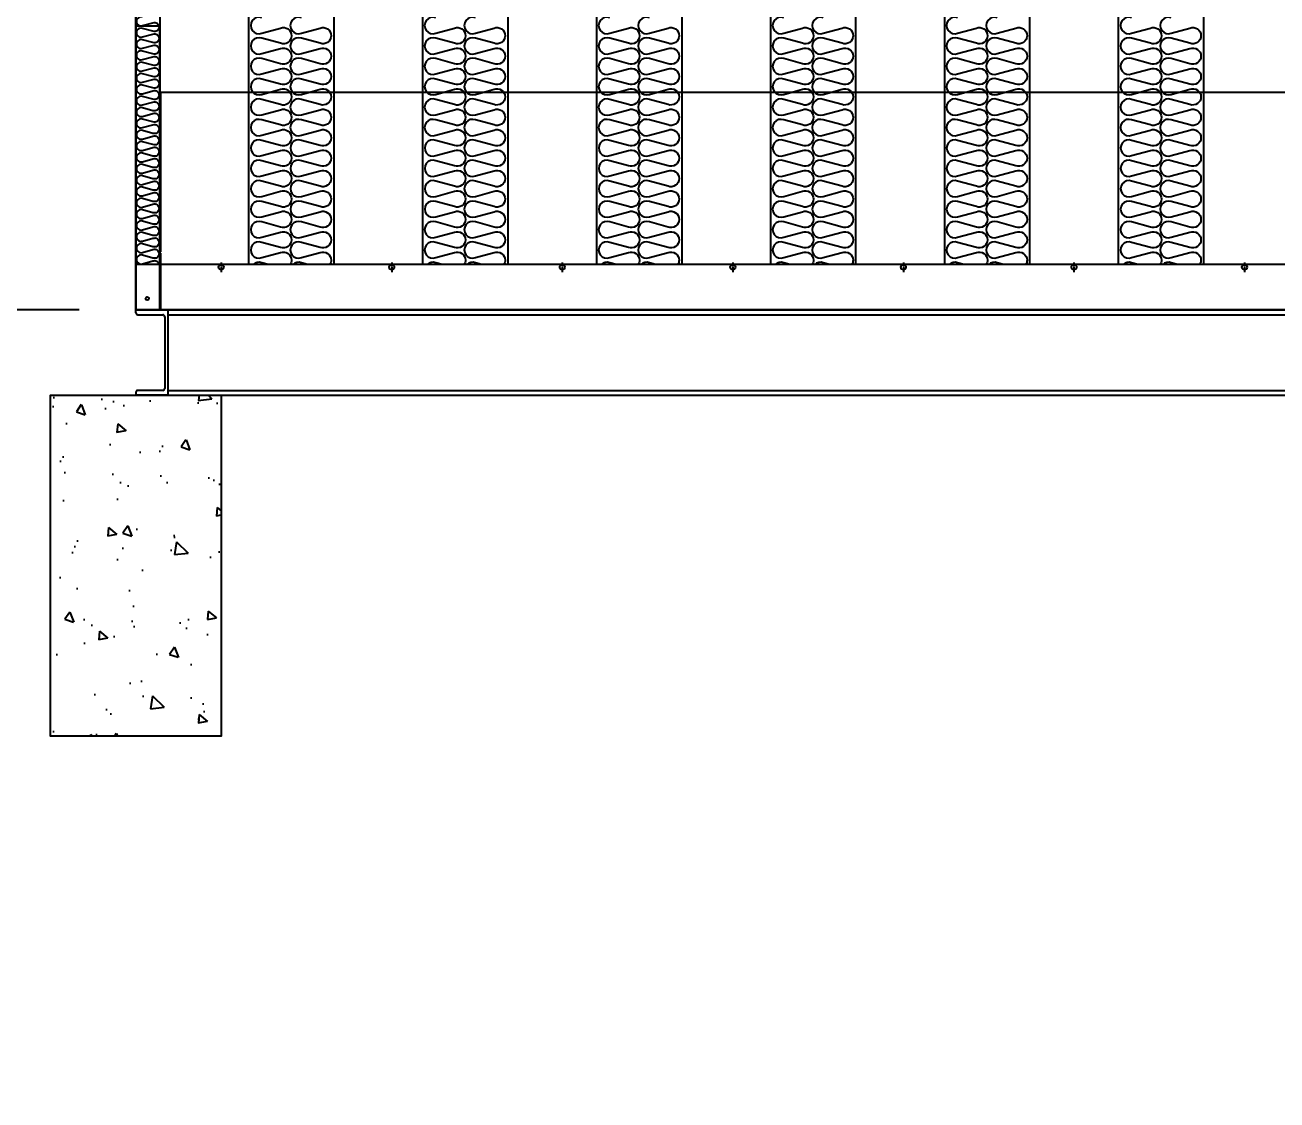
# Model space of a CAD drawing. Header units: millimetres. Extents: x 1723 to 33835, y 1764 to 24472.
# Drawn here: x 4939 to 7141, y 8181 to 10073 of the extents above; entities that cross this region are included whole.
import ezdxf

# ---------------------------------------------------------------- set-up
doc = ezdxf.new("R2010")
doc.units = ezdxf.units.MM
doc.linetypes.add('CENTER', pattern=[2, 1.25, -0.25, 0.25, -0.25])
doc.linetypes.add('HIDDEN', pattern=[0.375, 0.25, -0.125])
for name, color, linetype in [('center', 1, 'CENTER'), ('SMS', 220, 'Continuous'), ('냉각탑', 4, 'Continuous'), ('냉각탑_dim', 1, 'Continuous'), ('냉각탑_찬넬방진', 1, 'Continuous')]:
    doc.layers.add(name, color=color, linetype=linetype)
doc.styles.add('HY울릉도L', font='')
doc.styles.get('HY울릉도L').set_extended_font_data('HY울릉도L')
doc.dimstyles.new('성지DIM', dxfattribs={"dimtxt": 3.5, "dimasz": 3, "dimexe": 1, "dimexo": 2.5, "dimgap": 2, "dimtad": 1, "dimdec": 0, "dimzin": 3, "dimdsep": 46, "dimtxsty": 'HY울릉도L', "dimblk": 'ARCHTICK', "dimcen": -2, "dimclrd": 256, "dimclre": 256, "dimclrt": 7, "dimadec": 0, "dimazin": 0, "dimtfac": 1, "dimtdec": 0, "dimtofl": 0, "dimtmove": 0, "dimatfit": 3, "dimfxl": 1, "dimtolj": 1, "dimtzin": 0, "dimlwe": -1, "dimarcsym": 0})

# ---------------------------------------------------------------- blocks, each defined once
blk = doc.blocks.new('*D763')
at = {"layer": 'Defpoints', "color": 0, "transparency": 16777216}
for p in [(5134.4, 13171.5), (4489.6, 9571.5), (5134.4, 9571.5)]:
    blk.add_point(p, dxfattribs=at)
at = {"layer": '냉각탑_dim', "transparency": 16777216}
for p, q in [((5034.4, 13171.5), (4449.6, 13171.5)), ((5034.4, 9571.5), (4449.6, 9571.5))]:
    blk.add_line(p, q, dxfattribs=at)
at = {"layer": '냉각탑_dim', "lineweight": -2, "transparency": 16777216}
blk.add_line((4489.6, 13051.5), (4489.6, 9691.5), dxfattribs=at)
at = {"layer": '냉각탑_dim', "transparency": 16777216}
for points in [[(4469.6, 13051.5), (4509.6, 13051.5), (4489.6, 13171.5)], [(4469.6, 9691.5), (4509.6, 9691.5), (4489.6, 9571.5)]]:
    blk.add_solid(points, dxfattribs=at)
at = {"layer": '냉각탑_dim', "color": 7, "transparency": 16777216, "insert": (4339.6, 11371.5), "char_height": 140, "attachment_point": 5, "rotation": 90, "style": 'HY울릉도L'}
blk.add_mtext('\\A1;3600', dxfattribs=at)
blk = doc.blocks.new('*D765')
at = {"layer": 'Defpoints', "color": 0, "transparency": 16777216}
for p in [(4984.4, 9421.5), (4489.6, 8821.5), (4980.6, 8821.5)]:
    blk.add_point(p, dxfattribs=at)
at = {"layer": '냉각탑_dim', "transparency": 16777216}
for p, q in [((4884.4, 9421.5), (4449.6, 9421.5)), ((4880.6, 8821.5), (4449.6, 8821.5))]:
    blk.add_line(p, q, dxfattribs=at)
at = {"layer": '냉각탑_dim', "lineweight": -2, "transparency": 16777216}
for p, q in [((4489.6, 9301.5), (4489.6, 8941.5)), ((4489.6, 8821.5), (4489.6, 8181.5))]:
    blk.add_line(p, q, dxfattribs=at)
at = {"layer": '냉각탑_dim', "transparency": 16777216}
for points in [[(4469.6, 9301.5), (4509.6, 9301.5), (4489.6, 9421.5)], [(4469.6, 8941.5), (4509.6, 8941.5), (4489.6, 8821.5)]]:
    blk.add_solid(points, dxfattribs=at)
at = {"layer": '냉각탑_dim', "color": 7, "transparency": 16777216, "insert": (4339.6, 8441.5), "char_height": 140, "attachment_point": 5, "rotation": 90, "style": 'HY울릉도L'}
blk.add_mtext('\\A1;600', dxfattribs=at)
blk = doc.blocks.new('*D766')
at = {"layer": 'Defpoints', "color": 0, "transparency": 16777216}
for p in [(4489.6, 9571.5), (5134.4, 9571.5), (4984.4, 9421.5)]:
    blk.add_point(p, dxfattribs=at)
at = {"layer": '냉각탑_dim', "lineweight": -2, "transparency": 16777216}
for p, q in [((4489.6, 9691.5), (4489.6, 9811.5)), ((4489.6, 9301.5), (4489.6, 9181.5))]:
    blk.add_line(p, q, dxfattribs=at)
at = {"layer": '냉각탑_dim', "transparency": 16777216}
for p, q in [((5034.4, 9571.5), (4449.6, 9571.5)), ((4884.4, 9421.5), (4449.6, 9421.5))]:
    blk.add_line(p, q, dxfattribs=at)
for points in [[(4469.6, 9691.5), (4509.6, 9691.5), (4489.6, 9571.5)], [(4469.6, 9301.5), (4509.6, 9301.5), (4489.6, 9421.5)]]:
    blk.add_solid(points, dxfattribs=at)
at = {"layer": '냉각탑_dim', "color": 7, "transparency": 16777216, "insert": (4339.6, 9496.5), "char_height": 140, "attachment_point": 5, "rotation": 90, "style": 'HY울릉도L'}
blk.add_mtext('\\A1;150', dxfattribs=at)
blk = doc.blocks.new('*D767')
at = {"layer": 'Defpoints', "color": 0, "transparency": 16777216}
for p in [(3463.2, 13171.5), (5134.4, 13171.5), (4984.4, 8821.5)]:
    blk.add_point(p, dxfattribs=at)
at = {"layer": '냉각탑_dim', "transparency": 16777216}
for p, q in [((5034.4, 13171.5), (3423.2, 13171.5)), ((4884.4, 8821.5), (3423.2, 8821.5))]:
    blk.add_line(p, q, dxfattribs=at)
at = {"layer": '냉각탑_dim', "lineweight": -2, "transparency": 16777216}
blk.add_line((3463.2, 8941.5), (3463.2, 13051.5), dxfattribs=at)
at = {"layer": '냉각탑_dim', "transparency": 16777216}
for points in [[(3443.2, 13051.5), (3483.2, 13051.5), (3463.2, 13171.5)], [(3443.2, 8941.5), (3483.2, 8941.5), (3463.2, 8821.5)]]:
    blk.add_solid(points, dxfattribs=at)
at = {"layer": '냉각탑_dim', "color": 7, "transparency": 16777216, "insert": (3313.2, 10996.5), "char_height": 140, "attachment_point": 5, "rotation": 90, "style": 'HY울릉도L'}
blk.add_mtext('\\A1;4350', dxfattribs=at)
blk = doc.blocks.new('3')
for p, q in [((5134.4, 13171.5), (5134.4, 9571.5)), ((5134.4, 9571.5), (5134.4, 10071.5)), ((5134.4, 10071.5), (5176.4, 10071.5)), ((5134.4, 10071.5), (5134.4, 9773.5)), ((5176.4, 9571.5), (5176.4, 10071.5)), ((5178.4, 9673.5), (5178.4, 9954.5)), ((5178.4, 9954.5), (9334.4, 9954.5)), ((5178.4, 9571.5), (5178.4, 9671.5)), ((9334.4, 9571.5), (5134.4, 9571.5)), ((5176.4, 9571.5), (5134.4, 9571.5)), ((5176.4, 9571.5), (5134.4, 9571.5)), ((5134.4, 9571.5), (7889.4, 9571.5)), ((6333.4, 9571.5), (5178.4, 9571.5)), ((9334.4, 9571.5), (5178.4, 9571.5)), ((7233.4, 9571.5), (6335.4, 9571.5))]:
    blk.add_line(p, q)
at = {"color": 7}
for p, q in [((5134.4, 13171.5), (5134.4, 9571.5)), ((5176.4, 13171.5), (5176.4, 9651.5)), ((5332.4, 13129.5), (5332.4, 9651.5)), ((5482.4, 13129.5), (5482.4, 9651.5)), ((5638.4, 13129.5), (5638.4, 9651.5)), ((5788.4, 13129.5), (5788.4, 9651.5)), ((5944.4, 13129.5), (5944.4, 9651.5)), ((6094.4, 13129.5), (6094.4, 9651.5)), ((6250.4, 13129.5), (6250.4, 9651.5)), ((6400.4, 13129.5), (6400.4, 9651.5)), ((6556.4, 13129.5), (6556.4, 9651.5)), ((6706.4, 13129.5), (6706.4, 9651.5)), ((6862.4, 13129.5), (6862.4, 9651.5)), ((7012.4, 13129.5), (7012.4, 9651.5)), ((9334.4, 9651.5), (5134.4, 9651.5)), ((5134.4, 9571.5), (7889.4, 9571.5))]:
    blk.add_line(p, q, dxfattribs=at)
at = {"ltscale": 500, "elevation": 0}
blk.add_lwpolyline([(5134.4, 13171.5), (9334.4, 13171.5), (9334.4, 9571.5), (5134.4, 9571.5)], close=True, dxfattribs=at)
for centre, radius in [((5284.4, 9646.5), 4.5), ((5584.4, 9646.5), 4.5), ((5884.4, 9646.5), 4.5), ((6184.4, 9646.5), 4.5), ((6484.4, 9646.5), 4.5), ((6784.4, 9646.5), 4.5), ((7084.4, 9646.5), 4.5), ((5154.4, 9591.5), 3)]:
    blk.add_circle(centre, radius)
at = {"layer": 'center'}
for p, q in [((5284.4, 9655), (5284.4, 9638)), ((5584.4, 9655), (5584.4, 9638)), ((5884.4, 9655), (5884.4, 9638)), ((6184.4, 9655), (6184.4, 9638)), ((6484.4, 9655), (6484.4, 9638)), ((6784.4, 9655), (6784.4, 9638)), ((7084.4, 9655), (7084.4, 9638))]:
    blk.add_line(p, q, dxfattribs=at)
at = {"layer": 'SMS', "color": 5, "elevation": 0}
for points in [[(5355.8, 10085.4, 1.449198), (5355.8, 10058.5), (5388.7, 10067.4, -0.524856), (5408.2, 10054, -0.524856), (5388.7, 10040.6), (5355.8, 10049.5, 1.449198), (5355.8, 10022.6), (5388.7, 10031.5, -0.524856), (5408.2, 10018.1, -0.524856), (5388.7, 10004.7), (5355.8, 10013.6, 1.449198), (5355.8, 9986.7), (5388.7, 9995.6, -0.524856), (5408.2, 9982.2, -0.524856), (5388.7, 9968.8), (5355.8, 9977.7, 1.449198), (5355.8, 9950.8), (5388.7, 9959.7, -0.524856), (5408.2, 9946.3, -0.524856), (5388.7, 9932.9), (5355.8, 9941.8, 1.449198), (5355.8, 9914.9), (5388.7, 9923.8, -0.524856), (5408.2, 9910.4, -0.524856), (5388.7, 9896.9), (5355.8, 9905.9, 1.449198), (5355.8, 9879), (5388.7, 9887.9, -0.524856), (5408.2, 9874.5, -0.524856), (5388.7, 9861), (5355.8, 9869.9, 1.449198), (5355.8, 9843.1), (5388.7, 9852, -0.524856), (5408.2, 9838.6, -0.524856), (5388.7, 9825.1), (5355.8, 9834, 1.449198), (5355.8, 9807.2), (5388.7, 9816.1, -0.524856), (5408.2, 9802.6, -0.524856), (5388.7, 9789.2), (5355.8, 9798.1, 1.449198), (5355.8, 9771.3), (5388.7, 9780.2, -0.524856), (5408.2, 9766.7, -0.524856), (5388.7, 9753.3), (5355.8, 9762.2, 1.449198), (5355.8, 9735.4), (5388.7, 9744.3, -0.524856), (5408.2, 9730.8, -0.524856), (5388.7, 9717.4), (5355.8, 9726.3, 1.449198), (5355.8, 9699.4), (5388.7, 9708.3, -0.524856), (5408.2, 9694.9, -0.524856), (5388.7, 9681.5), (5355.8, 9690.4, 1.449198), (5355.8, 9663.5), (5388.7, 9672.4, -0.524856), (5408.2, 9659, -0.1385), (5406.1, 9651.5, -0.1385)], [(5425.5, 10085.4, 1.449198), (5425.5, 10058.5), (5458.4, 10067.4, -0.524856), (5477.8, 10054, -0.524856), (5458.4, 10040.6), (5425.5, 10049.5, 1.449198), (5425.5, 10022.6), (5458.4, 10031.5, -0.524856), (5477.8, 10018.1, -0.524856), (5458.4, 10004.7), (5425.5, 10013.6, 1.449198), (5425.5, 9986.7), (5458.4, 9995.6, -0.524856), (5477.8, 9982.2, -0.524856), (5458.4, 9968.8), (5425.5, 9977.7, 1.449198), (5425.5, 9950.8), (5458.4, 9959.7, -0.524856), (5477.8, 9946.3, -0.524856), (5458.4, 9932.9), (5425.5, 9941.8, 1.449198), (5425.5, 9914.9), (5458.4, 9923.8, -0.524856), (5477.8, 9910.4, -0.524856), (5458.4, 9896.9), (5425.5, 9905.9, 1.449198), (5425.5, 9879), (5458.4, 9887.9, -0.524856), (5477.8, 9874.5, -0.524856), (5458.4, 9861), (5425.5, 9869.9, 1.449198), (5425.5, 9843.1), (5458.4, 9852, -0.524856), (5477.8, 9838.6, -0.524856), (5458.4, 9825.1), (5425.5, 9834, 1.449198), (5425.5, 9807.2), (5458.4, 9816.1, -0.524856), (5477.8, 9802.6, -0.524856), (5458.4, 9789.2), (5425.5, 9798.1, 1.449198), (5425.5, 9771.3), (5458.4, 9780.2, -0.524856), (5477.8, 9766.7, -0.524856), (5458.4, 9753.3), (5425.5, 9762.2, 1.449198), (5425.5, 9735.4), (5458.4, 9744.3, -0.524856), (5477.8, 9730.8, -0.524856), (5458.4, 9717.4), (5425.5, 9726.3, 1.449198), (5425.5, 9699.4), (5458.4, 9708.3, -0.524856), (5477.8, 9694.9, -0.524856), (5458.4, 9681.5), (5425.5, 9690.4, 1.449198), (5425.5, 9663.5), (5458.4, 9672.4, -0.524856), (5477.8, 9659, -0.1385), (5475.7, 9651.5, -0.1385)], [(5661.8, 10085.4, 1.449198), (5661.8, 10058.5), (5694.7, 10067.4, -0.524856), (5714.2, 10054, -0.524856), (5694.7, 10040.6), (5661.8, 10049.5, 1.449198), (5661.8, 10022.6), (5694.7, 10031.5, -0.524856), (5714.2, 10018.1, -0.524856), (5694.7, 10004.7), (5661.8, 10013.6, 1.449198), (5661.8, 9986.7), (5694.7, 9995.6, -0.524856), (5714.2, 9982.2, -0.524856), (5694.7, 9968.8), (5661.8, 9977.7, 1.449198), (5661.8, 9950.8), (5694.7, 9959.7, -0.524856), (5714.2, 9946.3, -0.524856), (5694.7, 9932.9), (5661.8, 9941.8, 1.449198), (5661.8, 9914.9), (5694.7, 9923.8, -0.524856), (5714.2, 9910.4, -0.524856), (5694.7, 9896.9), (5661.8, 9905.9, 1.449198), (5661.8, 9879), (5694.7, 9887.9, -0.524856), (5714.2, 9874.5, -0.524856), (5694.7, 9861), (5661.8, 9869.9, 1.449198), (5661.8, 9843.1), (5694.7, 9852, -0.524856), (5714.2, 9838.6, -0.524856), (5694.7, 9825.1), (5661.8, 9834, 1.449198), (5661.8, 9807.2), (5694.7, 9816.1, -0.524856), (5714.2, 9802.6, -0.524856), (5694.7, 9789.2), (5661.8, 9798.1, 1.449198), (5661.8, 9771.3), (5694.7, 9780.2, -0.524856), (5714.2, 9766.7, -0.524856), (5694.7, 9753.3), (5661.8, 9762.2, 1.449198), (5661.8, 9735.4), (5694.7, 9744.3, -0.524856), (5714.2, 9730.8, -0.524856), (5694.7, 9717.4), (5661.8, 9726.3, 1.449198), (5661.8, 9699.4), (5694.7, 9708.3, -0.524856), (5714.2, 9694.9, -0.524856), (5694.7, 9681.5), (5661.8, 9690.4, 1.449198), (5661.8, 9663.5), (5694.7, 9672.4, -0.524856), (5714.2, 9659, -0.1385), (5712.1, 9651.5, -0.1385)], [(5731.5, 10085.4, 1.449198), (5731.5, 10058.5), (5764.4, 10067.4, -0.524856), (5783.8, 10054, -0.524856), (5764.4, 10040.6), (5731.5, 10049.5, 1.449198), (5731.5, 10022.6), (5764.4, 10031.5, -0.524856), (5783.8, 10018.1, -0.524856), (5764.4, 10004.7), (5731.5, 10013.6, 1.449198), (5731.5, 9986.7), (5764.4, 9995.6, -0.524856), (5783.8, 9982.2, -0.524856), (5764.4, 9968.8), (5731.5, 9977.7, 1.449198), (5731.5, 9950.8), (5764.4, 9959.7, -0.524856), (5783.8, 9946.3, -0.524856), (5764.4, 9932.9), (5731.5, 9941.8, 1.449198), (5731.5, 9914.9), (5764.4, 9923.8, -0.524856), (5783.8, 9910.4, -0.524856), (5764.4, 9896.9), (5731.5, 9905.9, 1.449198), (5731.5, 9879), (5764.4, 9887.9, -0.524856), (5783.8, 9874.5, -0.524856), (5764.4, 9861), (5731.5, 9869.9, 1.449198), (5731.5, 9843.1), (5764.4, 9852, -0.524856), (5783.8, 9838.6, -0.524856), (5764.4, 9825.1), (5731.5, 9834, 1.449198), (5731.5, 9807.2), (5764.4, 9816.1, -0.524856), (5783.8, 9802.6, -0.524856), (5764.4, 9789.2), (5731.5, 9798.1, 1.449198), (5731.5, 9771.3), (5764.4, 9780.2, -0.524856), (5783.8, 9766.7, -0.524856), (5764.4, 9753.3), (5731.5, 9762.2, 1.449198), (5731.5, 9735.4), (5764.4, 9744.3, -0.524856), (5783.8, 9730.8, -0.524856), (5764.4, 9717.4), (5731.5, 9726.3, 1.449198), (5731.5, 9699.4), (5764.4, 9708.3, -0.524856), (5783.8, 9694.9, -0.524856), (5764.4, 9681.5), (5731.5, 9690.4, 1.449198), (5731.5, 9663.5), (5764.4, 9672.4, -0.524856), (5783.8, 9659, -0.1385), (5781.7, 9651.5, -0.1385)], [(5967.8, 10085.4, 1.449198), (5967.8, 10058.5), (6000.7, 10067.4, -0.524856), (6020.2, 10054, -0.524856), (6000.7, 10040.6), (5967.8, 10049.5, 1.449198), (5967.8, 10022.6), (6000.7, 10031.5, -0.524856), (6020.2, 10018.1, -0.524856), (6000.7, 10004.7), (5967.8, 10013.6, 1.449198), (5967.8, 9986.7), (6000.7, 9995.6, -0.524856), (6020.2, 9982.2, -0.524856), (6000.7, 9968.8), (5967.8, 9977.7, 1.449198), (5967.8, 9950.8), (6000.7, 9959.7, -0.524856), (6020.2, 9946.3, -0.524856), (6000.7, 9932.9), (5967.8, 9941.8, 1.449198), (5967.8, 9914.9), (6000.7, 9923.8, -0.524856), (6020.2, 9910.4, -0.524856), (6000.7, 9896.9), (5967.8, 9905.9, 1.449198), (5967.8, 9879), (6000.7, 9887.9, -0.524856), (6020.2, 9874.5, -0.524856), (6000.7, 9861), (5967.8, 9869.9, 1.449198), (5967.8, 9843.1), (6000.7, 9852, -0.524856), (6020.2, 9838.6, -0.524856), (6000.7, 9825.1), (5967.8, 9834, 1.449198), (5967.8, 9807.2), (6000.7, 9816.1, -0.524856), (6020.2, 9802.6, -0.524856), (6000.7, 9789.2), (5967.8, 9798.1, 1.449198), (5967.8, 9771.3), (6000.7, 9780.2, -0.524856), (6020.2, 9766.7, -0.524856), (6000.7, 9753.3), (5967.8, 9762.2, 1.449198), (5967.8, 9735.4), (6000.7, 9744.3, -0.524856), (6020.2, 9730.8, -0.524856), (6000.7, 9717.4), (5967.8, 9726.3, 1.449198), (5967.8, 9699.4), (6000.7, 9708.3, -0.524856), (6020.2, 9694.9, -0.524856), (6000.7, 9681.5), (5967.8, 9690.4, 1.449198), (5967.8, 9663.5), (6000.7, 9672.4, -0.524856), (6020.2, 9659, -0.1385), (6018.1, 9651.5, -0.1385)], [(6037.5, 10085.4, 1.449198), (6037.5, 10058.5), (6070.4, 10067.4, -0.524856), (6089.8, 10054, -0.524856), (6070.4, 10040.6), (6037.5, 10049.5, 1.449198), (6037.5, 10022.6), (6070.4, 10031.5, -0.524856), (6089.8, 10018.1, -0.524856), (6070.4, 10004.7), (6037.5, 10013.6, 1.449198), (6037.5, 9986.7), (6070.4, 9995.6, -0.524856), (6089.8, 9982.2, -0.524856), (6070.4, 9968.8), (6037.5, 9977.7, 1.449198), (6037.5, 9950.8), (6070.4, 9959.7, -0.524856), (6089.8, 9946.3, -0.524856), (6070.4, 9932.9), (6037.5, 9941.8, 1.449198), (6037.5, 9914.9), (6070.4, 9923.8, -0.524856), (6089.8, 9910.4, -0.524856), (6070.4, 9896.9), (6037.5, 9905.9, 1.449198), (6037.5, 9879), (6070.4, 9887.9, -0.524856), (6089.8, 9874.5, -0.524856), (6070.4, 9861), (6037.5, 9869.9, 1.449198), (6037.5, 9843.1), (6070.4, 9852, -0.524856), (6089.8, 9838.6, -0.524856), (6070.4, 9825.1), (6037.5, 9834, 1.449198), (6037.5, 9807.2), (6070.4, 9816.1, -0.524856), (6089.8, 9802.6, -0.524856), (6070.4, 9789.2), (6037.5, 9798.1, 1.449198), (6037.5, 9771.3), (6070.4, 9780.2, -0.524856), (6089.8, 9766.7, -0.524856), (6070.4, 9753.3), (6037.5, 9762.2, 1.449198), (6037.5, 9735.4), (6070.4, 9744.3, -0.524856), (6089.8, 9730.8, -0.524856), (6070.4, 9717.4), (6037.5, 9726.3, 1.449198), (6037.5, 9699.4), (6070.4, 9708.3, -0.524856), (6089.8, 9694.9, -0.524856), (6070.4, 9681.5), (6037.5, 9690.4, 1.449198), (6037.5, 9663.5), (6070.4, 9672.4, -0.524856), (6089.8, 9659, -0.1385), (6087.7, 9651.5, -0.1385)], [(6273.8, 10085.4, 1.449198), (6273.8, 10058.5), (6306.7, 10067.4, -0.524856), (6326.2, 10054, -0.524856), (6306.7, 10040.6), (6273.8, 10049.5, 1.449198), (6273.8, 10022.6), (6306.7, 10031.5, -0.524856), (6326.2, 10018.1, -0.524856), (6306.7, 10004.7), (6273.8, 10013.6, 1.449198), (6273.8, 9986.7), (6306.7, 9995.6, -0.524856), (6326.2, 9982.2, -0.524856), (6306.7, 9968.8), (6273.8, 9977.7, 1.449198), (6273.8, 9950.8), (6306.7, 9959.7, -0.524856), (6326.2, 9946.3, -0.524856), (6306.7, 9932.9), (6273.8, 9941.8, 1.449198), (6273.8, 9914.9), (6306.7, 9923.8, -0.524856), (6326.2, 9910.4, -0.524856), (6306.7, 9896.9), (6273.8, 9905.9, 1.449198), (6273.8, 9879), (6306.7, 9887.9, -0.524856), (6326.2, 9874.5, -0.524856), (6306.7, 9861), (6273.8, 9869.9, 1.449198), (6273.8, 9843.1), (6306.7, 9852, -0.524856), (6326.2, 9838.6, -0.524856), (6306.7, 9825.1), (6273.8, 9834, 1.449198), (6273.8, 9807.2), (6306.7, 9816.1, -0.524856), (6326.2, 9802.6, -0.524856), (6306.7, 9789.2), (6273.8, 9798.1, 1.449198), (6273.8, 9771.3), (6306.7, 9780.2, -0.524856), (6326.2, 9766.7, -0.524856), (6306.7, 9753.3), (6273.8, 9762.2, 1.449198), (6273.8, 9735.4), (6306.7, 9744.3, -0.524856), (6326.2, 9730.8, -0.524856), (6306.7, 9717.4), (6273.8, 9726.3, 1.449198), (6273.8, 9699.4), (6306.7, 9708.3, -0.524856), (6326.2, 9694.9, -0.524856), (6306.7, 9681.5), (6273.8, 9690.4, 1.449198), (6273.8, 9663.5), (6306.7, 9672.4, -0.524856), (6326.2, 9659, -0.1385), (6324.1, 9651.5, -0.1385)], [(6343.5, 10085.4, 1.449198), (6343.5, 10058.5), (6376.4, 10067.4, -0.524856), (6395.8, 10054, -0.524856), (6376.4, 10040.6), (6343.5, 10049.5, 1.449198), (6343.5, 10022.6), (6376.4, 10031.5, -0.524856), (6395.8, 10018.1, -0.524856), (6376.4, 10004.7), (6343.5, 10013.6, 1.449198), (6343.5, 9986.7), (6376.4, 9995.6, -0.524856), (6395.8, 9982.2, -0.524856), (6376.4, 9968.8), (6343.5, 9977.7, 1.449198), (6343.5, 9950.8), (6376.4, 9959.7, -0.524856), (6395.8, 9946.3, -0.524856), (6376.4, 9932.9), (6343.5, 9941.8, 1.449198), (6343.5, 9914.9), (6376.4, 9923.8, -0.524856), (6395.8, 9910.4, -0.524856), (6376.4, 9896.9), (6343.5, 9905.9, 1.449198), (6343.5, 9879), (6376.4, 9887.9, -0.524856), (6395.8, 9874.5, -0.524856), (6376.4, 9861), (6343.5, 9869.9, 1.449198), (6343.5, 9843.1), (6376.4, 9852, -0.524856), (6395.8, 9838.6, -0.524856), (6376.4, 9825.1), (6343.5, 9834, 1.449198), (6343.5, 9807.2), (6376.4, 9816.1, -0.524856), (6395.8, 9802.6, -0.524856), (6376.4, 9789.2), (6343.5, 9798.1, 1.449198), (6343.5, 9771.3), (6376.4, 9780.2, -0.524856), (6395.8, 9766.7, -0.524856), (6376.4, 9753.3), (6343.5, 9762.2, 1.449198), (6343.5, 9735.4), (6376.4, 9744.3, -0.524856), (6395.8, 9730.8, -0.524856), (6376.4, 9717.4), (6343.5, 9726.3, 1.449198), (6343.5, 9699.4), (6376.4, 9708.3, -0.524856), (6395.8, 9694.9, -0.524856), (6376.4, 9681.5), (6343.5, 9690.4, 1.449198), (6343.5, 9663.5), (6376.4, 9672.4, -0.524856), (6395.8, 9659, -0.1385), (6393.7, 9651.5, -0.1385)], [(6579.8, 10085.4, 1.449198), (6579.8, 10058.5), (6612.7, 10067.4, -0.524856), (6632.2, 10054, -0.524856), (6612.7, 10040.6), (6579.8, 10049.5, 1.449198), (6579.8, 10022.6), (6612.7, 10031.5, -0.524856), (6632.2, 10018.1, -0.524856), (6612.7, 10004.7), (6579.8, 10013.6, 1.449198), (6579.8, 9986.7), (6612.7, 9995.6, -0.524856), (6632.2, 9982.2, -0.524856), (6612.7, 9968.8), (6579.8, 9977.7, 1.449198), (6579.8, 9950.8), (6612.7, 9959.7, -0.524856), (6632.2, 9946.3, -0.524856), (6612.7, 9932.9), (6579.8, 9941.8, 1.449198), (6579.8, 9914.9), (6612.7, 9923.8, -0.524856), (6632.2, 9910.4, -0.524856), (6612.7, 9896.9), (6579.8, 9905.9, 1.449198), (6579.8, 9879), (6612.7, 9887.9, -0.524856), (6632.2, 9874.5, -0.524856), (6612.7, 9861), (6579.8, 9869.9, 1.449198), (6579.8, 9843.1), (6612.7, 9852, -0.524856), (6632.2, 9838.6, -0.524856), (6612.7, 9825.1), (6579.8, 9834, 1.449198), (6579.8, 9807.2), (6612.7, 9816.1, -0.524856), (6632.2, 9802.6, -0.524856), (6612.7, 9789.2), (6579.8, 9798.1, 1.449198), (6579.8, 9771.3), (6612.7, 9780.2, -0.524856), (6632.2, 9766.7, -0.524856), (6612.7, 9753.3), (6579.8, 9762.2, 1.449198), (6579.8, 9735.4), (6612.7, 9744.3, -0.524856), (6632.2, 9730.8, -0.524856), (6612.7, 9717.4), (6579.8, 9726.3, 1.449198), (6579.8, 9699.4), (6612.7, 9708.3, -0.524856), (6632.2, 9694.9, -0.524856), (6612.7, 9681.5), (6579.8, 9690.4, 1.449198), (6579.8, 9663.5), (6612.7, 9672.4, -0.524856), (6632.2, 9659, -0.1385), (6630.1, 9651.5, -0.1385)], [(6649.5, 10085.4, 1.449198), (6649.5, 10058.5), (6682.4, 10067.4, -0.524856), (6701.8, 10054, -0.524856), (6682.4, 10040.6), (6649.5, 10049.5, 1.449198), (6649.5, 10022.6), (6682.4, 10031.5, -0.524856), (6701.8, 10018.1, -0.524856), (6682.4, 10004.7), (6649.5, 10013.6, 1.449198), (6649.5, 9986.7), (6682.4, 9995.6, -0.524856), (6701.8, 9982.2, -0.524856), (6682.4, 9968.8), (6649.5, 9977.7, 1.449198), (6649.5, 9950.8), (6682.4, 9959.7, -0.524856), (6701.8, 9946.3, -0.524856), (6682.4, 9932.9), (6649.5, 9941.8, 1.449198), (6649.5, 9914.9), (6682.4, 9923.8, -0.524856), (6701.8, 9910.4, -0.524856), (6682.4, 9896.9), (6649.5, 9905.9, 1.449198), (6649.5, 9879), (6682.4, 9887.9, -0.524856), (6701.8, 9874.5, -0.524856), (6682.4, 9861), (6649.5, 9869.9, 1.449198), (6649.5, 9843.1), (6682.4, 9852, -0.524856), (6701.8, 9838.6, -0.524856), (6682.4, 9825.1), (6649.5, 9834, 1.449198), (6649.5, 9807.2), (6682.4, 9816.1, -0.524856), (6701.8, 9802.6, -0.524856), (6682.4, 9789.2), (6649.5, 9798.1, 1.449198), (6649.5, 9771.3), (6682.4, 9780.2, -0.524856), (6701.8, 9766.7, -0.524856), (6682.4, 9753.3), (6649.5, 9762.2, 1.449198), (6649.5, 9735.4), (6682.4, 9744.3, -0.524856), (6701.8, 9730.8, -0.524856), (6682.4, 9717.4), (6649.5, 9726.3, 1.449198), (6649.5, 9699.4), (6682.4, 9708.3, -0.524856), (6701.8, 9694.9, -0.524856), (6682.4, 9681.5), (6649.5, 9690.4, 1.449198), (6649.5, 9663.5), (6682.4, 9672.4, -0.524856), (6701.8, 9659, -0.1385), (6699.7, 9651.5, -0.1385)], [(6885.8, 10085.4, 1.449198), (6885.8, 10058.5), (6918.7, 10067.4, -0.524856), (6938.2, 10054, -0.524856), (6918.7, 10040.6), (6885.8, 10049.5, 1.449198), (6885.8, 10022.6), (6918.7, 10031.5, -0.524856), (6938.2, 10018.1, -0.524856), (6918.7, 10004.7), (6885.8, 10013.6, 1.449198), (6885.8, 9986.7), (6918.7, 9995.6, -0.524856), (6938.2, 9982.2, -0.524856), (6918.7, 9968.8), (6885.8, 9977.7, 1.449198), (6885.8, 9950.8), (6918.7, 9959.7, -0.524856), (6938.2, 9946.3, -0.524856), (6918.7, 9932.9), (6885.8, 9941.8, 1.449198), (6885.8, 9914.9), (6918.7, 9923.8, -0.524856), (6938.2, 9910.4, -0.524856), (6918.7, 9896.9), (6885.8, 9905.9, 1.449198), (6885.8, 9879), (6918.7, 9887.9, -0.524856), (6938.2, 9874.5, -0.524856), (6918.7, 9861), (6885.8, 9869.9, 1.449198), (6885.8, 9843.1), (6918.7, 9852, -0.524856), (6938.2, 9838.6, -0.524856), (6918.7, 9825.1), (6885.8, 9834, 1.449198), (6885.8, 9807.2), (6918.7, 9816.1, -0.524856), (6938.2, 9802.6, -0.524856), (6918.7, 9789.2), (6885.8, 9798.1, 1.449198), (6885.8, 9771.3), (6918.7, 9780.2, -0.524856), (6938.2, 9766.7, -0.524856), (6918.7, 9753.3), (6885.8, 9762.2, 1.449198), (6885.8, 9735.4), (6918.7, 9744.3, -0.524856), (6938.2, 9730.8, -0.524856), (6918.7, 9717.4), (6885.8, 9726.3, 1.449198), (6885.8, 9699.4), (6918.7, 9708.3, -0.524856), (6938.2, 9694.9, -0.524856), (6918.7, 9681.5), (6885.8, 9690.4, 1.449198), (6885.8, 9663.5), (6918.7, 9672.4, -0.524856), (6938.2, 9659, -0.1385), (6936.1, 9651.5, -0.1385)], [(6955.5, 10085.4, 1.449198), (6955.5, 10058.5), (6988.4, 10067.4, -0.524856), (7007.8, 10054, -0.524856), (6988.4, 10040.6), (6955.5, 10049.5, 1.449198), (6955.5, 10022.6), (6988.4, 10031.5, -0.524856), (7007.8, 10018.1, -0.524856), (6988.4, 10004.7), (6955.5, 10013.6, 1.449198), (6955.5, 9986.7), (6988.4, 9995.6, -0.524856), (7007.8, 9982.2, -0.524856), (6988.4, 9968.8), (6955.5, 9977.7, 1.449198), (6955.5, 9950.8), (6988.4, 9959.7, -0.524856), (7007.8, 9946.3, -0.524856), (6988.4, 9932.9), (6955.5, 9941.8, 1.449198), (6955.5, 9914.9), (6988.4, 9923.8, -0.524856), (7007.8, 9910.4, -0.524856), (6988.4, 9896.9), (6955.5, 9905.9, 1.449198), (6955.5, 9879), (6988.4, 9887.9, -0.524856), (7007.8, 9874.5, -0.524856), (6988.4, 9861), (6955.5, 9869.9, 1.449198), (6955.5, 9843.1), (6988.4, 9852, -0.524856), (7007.8, 9838.6, -0.524856), (6988.4, 9825.1), (6955.5, 9834, 1.449198), (6955.5, 9807.2), (6988.4, 9816.1, -0.524856), (7007.8, 9802.6, -0.524856), (6988.4, 9789.2), (6955.5, 9798.1, 1.449198), (6955.5, 9771.3), (6988.4, 9780.2, -0.524856), (7007.8, 9766.7, -0.524856), (6988.4, 9753.3), (6955.5, 9762.2, 1.449198), (6955.5, 9735.4), (6988.4, 9744.3, -0.524856), (7007.8, 9730.8, -0.524856), (6988.4, 9717.4), (6955.5, 9726.3, 1.449198), (6955.5, 9699.4), (6988.4, 9708.3, -0.524856), (7007.8, 9694.9, -0.524856), (6988.4, 9681.5), (6955.5, 9690.4, 1.449198), (6955.5, 9663.5), (6988.4, 9672.4, -0.524856), (7007.8, 9659, -0.1385), (7005.7, 9651.5, -0.1385)], [(5146.1, 10086.6, 1.449198), (5146.1, 10071.7), (5164.4, 10076.7, -0.524856), (5175.2, 10069.2, -0.524856), (5164.4, 10061.8), (5146.1, 10066.7, 1.449198), (5146.1, 10051.8), (5164.4, 10056.7, -0.524856), (5175.2, 10049.3, -0.524856), (5164.4, 10041.8), (5146.1, 10046.7, 1.449198), (5146.1, 10031.8), (5164.4, 10036.8, -0.524856), (5175.2, 10029.3, -0.524856), (5164.4, 10021.9), (5146.1, 10026.8, 1.449198), (5146.1, 10011.9), (5164.4, 10016.8, -0.524856), (5175.2, 10009.4, -0.524856), (5164.4, 10001.9), (5146.1, 10006.8, 1.449198), (5146.1, 9991.9), (5164.4, 9996.9, -0.524856), (5175.2, 9989.4, -0.524856), (5164.4, 9982), (5146.1, 9986.9, 1.449198), (5146.1, 9972), (5164.4, 9976.9, -0.524856), (5175.2, 9969.5, -0.524856), (5164.4, 9962), (5146.1, 9966.9, 1.449198), (5146.1, 9952), (5164.4, 9957, -0.524856), (5175.2, 9949.5, -0.524856), (5164.4, 9942.1), (5146.1, 9947, 1.449198), (5146.1, 9932.1), (5164.4, 9937, -0.524856), (5175.2, 9929.6, -0.524856), (5164.4, 9922.1), (5146.1, 9927, 1.449198), (5146.1, 9912.1), (5164.4, 9917.1, -0.524856), (5175.2, 9909.6, -0.524856), (5164.4, 9902.2), (5146.1, 9907.1, 1.449198), (5146.1, 9892.2), (5164.4, 9897.1, -0.524856), (5175.2, 9889.7, -0.524856), (5164.4, 9882.2), (5146.1, 9887.1, 1.449198), (5146.1, 9872.2), (5164.4, 9877.2, -0.524856), (5175.2, 9869.7, -0.524856), (5164.4, 9862.3), (5146.1, 9867.2, 1.449198), (5146.1, 9852.3), (5164.4, 9857.2, -0.524856), (5175.2, 9849.8, -0.524856), (5164.4, 9842.3), (5146.1, 9847.2, 1.449198), (5146.1, 9832.3), (5164.4, 9837.3, -0.524856), (5175.2, 9829.8, -0.524856), (5164.4, 9822.4), (5146.1, 9827.3, 1.449198), (5146.1, 9812.4), (5164.4, 9817.3, -0.524856), (5175.2, 9809.9, -0.524856), (5164.4, 9802.4), (5146.1, 9807.3, 1.449198), (5146.1, 9792.4), (5164.4, 9797.4, -0.524856), (5175.2, 9789.9, -0.524856), (5164.4, 9782.5), (5146.1, 9787.4, 1.449198), (5146.1, 9772.5), (5164.4, 9777.4, -0.524856), (5175.2, 9770, -0.524856), (5164.4, 9762.5), (5146.1, 9767.4, 1.449198), (5146.1, 9752.5), (5164.4, 9757.5, -0.524856), (5175.2, 9750, -0.524856), (5164.4, 9742.6), (5146.1, 9747.5, 1.449198), (5146.1, 9732.6), (5164.4, 9737.5, -0.524856), (5175.2, 9730.1, -0.524856), (5164.4, 9722.6), (5146.1, 9727.5, 1.449198), (5146.1, 9712.6), (5164.4, 9717.6, -0.524856), (5175.2, 9710.1, -0.524856), (5164.4, 9702.7), (5146.1, 9707.6, 1.449198), (5146.1, 9692.7), (5164.4, 9697.6, -0.524856), (5175.2, 9690.2, -0.417249), (5167.2, 9682.2)], [(5135.6, 9698.1, 0.446849), (5146.1, 9692.7), (5164.4, 9697.6, -0.524856), (5175.2, 9690.2, -0.524856), (5164.4, 9682.7), (5146.1, 9687.6, 1.449198), (5146.1, 9672.7), (5164.4, 9677.7, -0.524856), (5175.2, 9670.2, -0.524856), (5164.4, 9662.8), (5146.1, 9667.7, 1.449198), (5146.1, 9652.8), (5164.4, 9657.7, -0.476486), (5175.1, 9651.5, -0.476486)], [(5366.9, 9651.5), (5355.8, 9654.5, 0.287554), (5340.9, 9651.5)], [(5436.5, 9651.5), (5425.5, 9654.5, 0.287554), (5410.5, 9651.5)], [(5672.9, 9651.5), (5661.8, 9654.5, 0.287554), (5646.9, 9651.5)], [(5742.5, 9651.5), (5731.5, 9654.5, 0.287554), (5716.5, 9651.5)], [(5978.9, 9651.5), (5967.8, 9654.5, 0.287554), (5952.9, 9651.5)], [(6048.5, 9651.5), (6037.5, 9654.5, 0.287554), (6022.5, 9651.5)], [(6284.9, 9651.5), (6273.8, 9654.5, 0.287554), (6258.9, 9651.5)], [(6354.5, 9651.5), (6343.5, 9654.5, 0.287554), (6328.5, 9651.5)], [(6590.9, 9651.5), (6579.8, 9654.5, 0.287554), (6564.9, 9651.5)], [(6660.5, 9651.5), (6649.5, 9654.5, 0.287554), (6634.5, 9651.5)], [(6896.9, 9651.5), (6885.8, 9654.5, 0.287554), (6870.9, 9651.5)], [(6966.5, 9651.5), (6955.5, 9654.5, 0.287554), (6940.5, 9651.5)]]:
    blk.add_lwpolyline(points, format="xyb", dxfattribs=at)
at = {"layer": '냉각탑', "color": 6, "linetype": 'HIDDEN'}
for p, q in [((5516.6, 9571.5), (5134.4, 9571.5)), ((7114.5, 9571.5), (6454.3, 9571.5)), ((7089.1, 9571.5), (6479.7, 9571.5))]:
    blk.add_line(p, q, dxfattribs=at)
at = {"layer": '냉각탑_찬넬방진', "ltscale": 150}
for p, q in [((5134.4, 9566.4), (5134.4, 9571.5)), ((5134.4, 9566.4), (5134.4, 9571.5)), ((5134.4, 9571.5), (5190.8, 9571.5)), ((5134.4, 9566.4), (5134.4, 9571.5)), ((5134.4, 9571.5), (5190.8, 9571.5)), ((5134.4, 9571.5), (5190.8, 9571.5)), ((5134.4, 9566.4), (5134.4, 9571.5)), ((5134.4, 9571.5), (5190.8, 9571.5)), ((5137.8, 9563), (5181.8, 9563)), ((5137.8, 9563), (5181.8, 9563)), ((5137.8, 9563), (5181.8, 9563)), ((5137.8, 9563), (5181.8, 9563)), ((5185.2, 9559.6), (5185.2, 9433.3)), ((5190.8, 9571.5), (5190.8, 9421.5)), ((5134.4, 9426.6), (5134.4, 9421.5)), ((5181.8, 9430), (5137.8, 9430)), ((5190.8, 9421.5), (5134.4, 9421.5))]:
    blk.add_line(p, q, dxfattribs=at)
at = {"layer": '냉각탑_찬넬방진', "ltscale": 30}
for p, q in [((5134.4, 9571.5), (8434.4, 9571.5)), ((5134.4, 9571.5), (8434.4, 9571.5)), ((5190.8, 9563), (9277.9, 9563)), ((5490.8, 9563), (9277.9, 9563)), ((5134.4, 9426.6), (5134.4, 9421.5)), ((5190.8, 9430), (9277.9, 9430)), ((5134.4, 9421.5), (9277.9, 9421.5)), ((5134.4, 9421.5), (9277.9, 9421.5))]:
    blk.add_line(p, q, dxfattribs=at)
at = {"layer": '냉각탑_찬넬방진', "linetype": 'HIDDEN'}
for q in [(5134.4, 9571.5), (5159.8, 9571.5)]:
    blk.add_line((6116.6, 9571.5), q, dxfattribs=at)
at = {"layer": '냉각탑_찬넬방진', "ltscale": 150}
for centre, start, end in [((5137.8, 9566.4), 180, 270), ((5137.8, 9566.4), 180, 270), ((5137.8, 9566.4), 180, 270), ((5137.8, 9566.4), 180, 270), ((5181.8, 9559.6), 0, 90), ((5181.8, 9559.6), 0, 90), ((5181.8, 9559.6), 0, 90), ((5181.8, 9559.6), 0, 90), ((5137.8, 9426.6), 90, 180), ((5181.8, 9433.3), 270, 0)]:
    blk.add_arc(centre, 3.39, start, end, dxfattribs=at)

msp = doc.modelspace()

# ---------------------------------------------------------------- hatches: boundary and pattern name
h = msp.add_hatch()
h.set_pattern_fill('AR-CONC', color=4, angle=-90)
h.set_pattern_definition([(320, (-196999.13, 344201.48), (-15.939086, -182.18467), [19.05, -209.55]), (265, (-196999.13, 344201.48), (191.056845, 35.24342), [15.24, -167.64058]), (10.451445, (-197000.46, 344186.3), (175.11775, -146.94125), [16.19001, -178.090245]), (316.1842, (-196948.33, 344201.48), (-42.04233, -271.07904), [28.575, -314.325]), (6.63556, (-196951.83, 344178.9), (247.42612, -237.40413), [24.28502, -267.1356]), (261.18415, (-196948.33, 344201.48), (247.42612, -237.40413), [22.85997, -251.45973]), (291, (-196961.03, 344176.08), (-102.2652, -151.61439), [19.05, -209.55]), (236, (-196961.03, 344176.08), (184.18797, -61.80203), [15.24, -167.64]), (341.451445, (-196969.55, 344163.45), (81.92277, -213.41642), [16.19001, -178.08994]), (307.5, (-196999.13, 344201.48), (84.555039, -3.088603), [0, -165.608, 0, -170.18, 0, -168.275]), (277.5, (-196999.13, 344201.48), (100.180575, -66.819663), [0, -97.028, 0, -161.798, 0, -64.135]), (237.5, (-196999.13, 344258.12), (-5.728744, -135.590595), [0, -63.5, 0, -198.12, 0, -262.89]), (227.5, (-196999.13, 344283.52), (25.42649, -148.12918), [0, -82.55, 0, -131.572, 0, -186.69])])
h.paths.add_polyline_path([(4984.4, 9421.6), (4984.4, 8821.6), (5284.4, 8821.4), (5284.4, 9421.4)])

# ---------------------------------------------------------------- linework, layer by layer
at = {"ltscale": 500, "elevation": 0}
msp.add_lwpolyline([(5284.4, 9421.5), (5284.4, 8821.5), (4984.4, 8821.5), (4984.4, 9421.5)], close=True, dxfattribs=at)

# ---------------------------------------------------------------- block references
msp.add_blockref('3', (0, 0))

# ---------------------------------------------------------------- dimensions: what is measured, and where the dimension line sits
at = {"layer": '냉각탑_dim'}
for base, p1, p2, picture, middle in [((3463.2, 13171.5), (4984.4, 8821.5), (5134.4, 13171.5), '*D767', (3313.2, 10996.5)), ((4489.6, 9571.5), (5134.4, 13171.5), (5134.4, 9571.5), '*D763', (4339.6, 11371.5))]:
    dim = msp.add_linear_dim(base=base, p1=p1, p2=p2, angle=90, dimstyle='성지DIM', override={"dimscale": 40, "dimsah": 1}, dxfattribs=at)
    dim.commit()
    dim.dimension.update_dxf_attribs({"geometry": picture, "text_midpoint": middle})
for base, p2, picture, middle in [((4489.6, 9571.5), (5134.4, 9571.5), '*D766', (4489.6, 9496.5)), ((4489.6, 8821.5), (4980.6, 8821.5), '*D765', (4489.6, 8441.5))]:
    dim = msp.add_linear_dim(base=base, p1=(4984.4, 9421.5), p2=p2, angle=90, dimstyle='성지DIM', override={"dimscale": 40, "dimsah": 1}, dxfattribs=at)
    dim.commit()
    dim.dimension.update_dxf_attribs({"geometry": picture, "text_midpoint": middle, "dimtype": 160})

doc.saveas('drawing.dxf')
